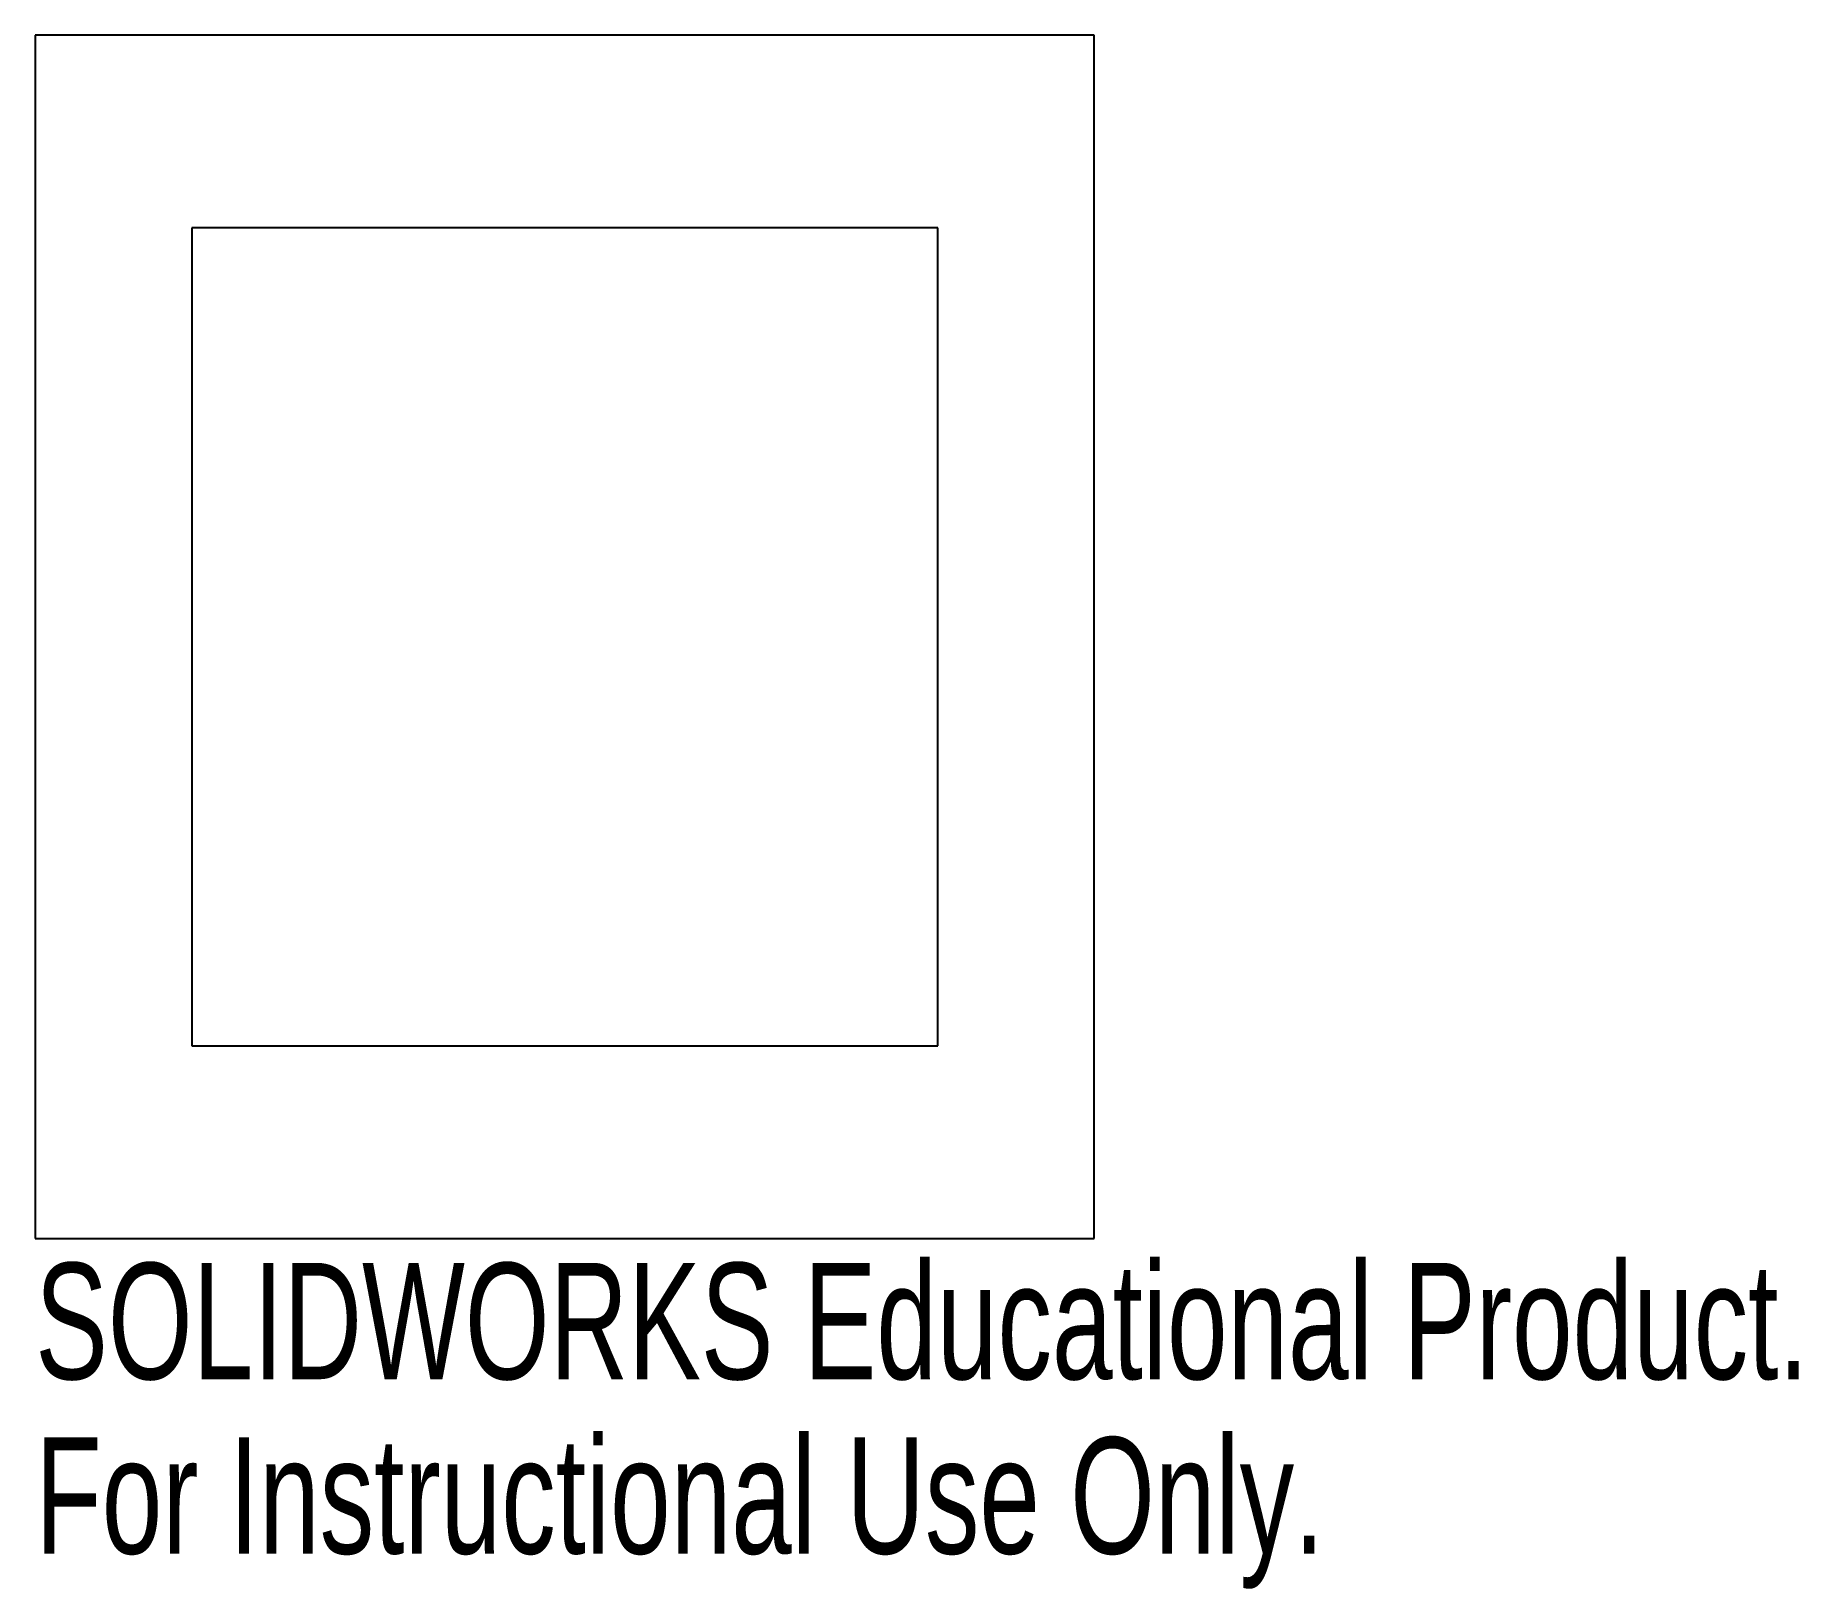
# Model space of a CAD drawing. Header units: millimetres. Extents: x -22 to 51.3, y -39.6 to 25.
import ezdxf

# ---------------------------------------------------------------- set-up
doc = ezdxf.new("R2010")
doc.units = ezdxf.units.MM
doc.styles.add('SLDTEXTSTYLE0', font='TXT', dxfattribs={"width": 0.7})

msp = doc.modelspace()

# ---------------------------------------------------------------- linework, layer by layer
at = {"color": 7, "linetype": 'Continuous', "lineweight": 25}
for p, q in [((22, 25), (-22, 25)), ((-22, 25), (-22, -25)), ((22, -25), (22, 25)), ((15.5, 17), (-15.5, 17)), ((-15.5, 17), (-15.5, -17)), ((15.5, -17), (15.5, 17)), ((-15.5, -17), (15.5, -17)), ((-22, -25), (22, -25))]:
    msp.add_line(p, q, dxfattribs=at)

# ---------------------------------------------------------------- texts
at = {"color": 7, "linetype": 'Continuous', "char_height": 4.83362, "attachment_point": 1, "style": 'SLDTEXTSTYLE0'}
for s, insert in [('SOLIDWORKS Educational Product.', (-22, -26.02)), ('For Instructional Use Only.', (-22, -33.27))]:
    msp.add_mtext(s, dxfattribs=dict(at, insert=insert))

doc.saveas('drawing.dxf')
